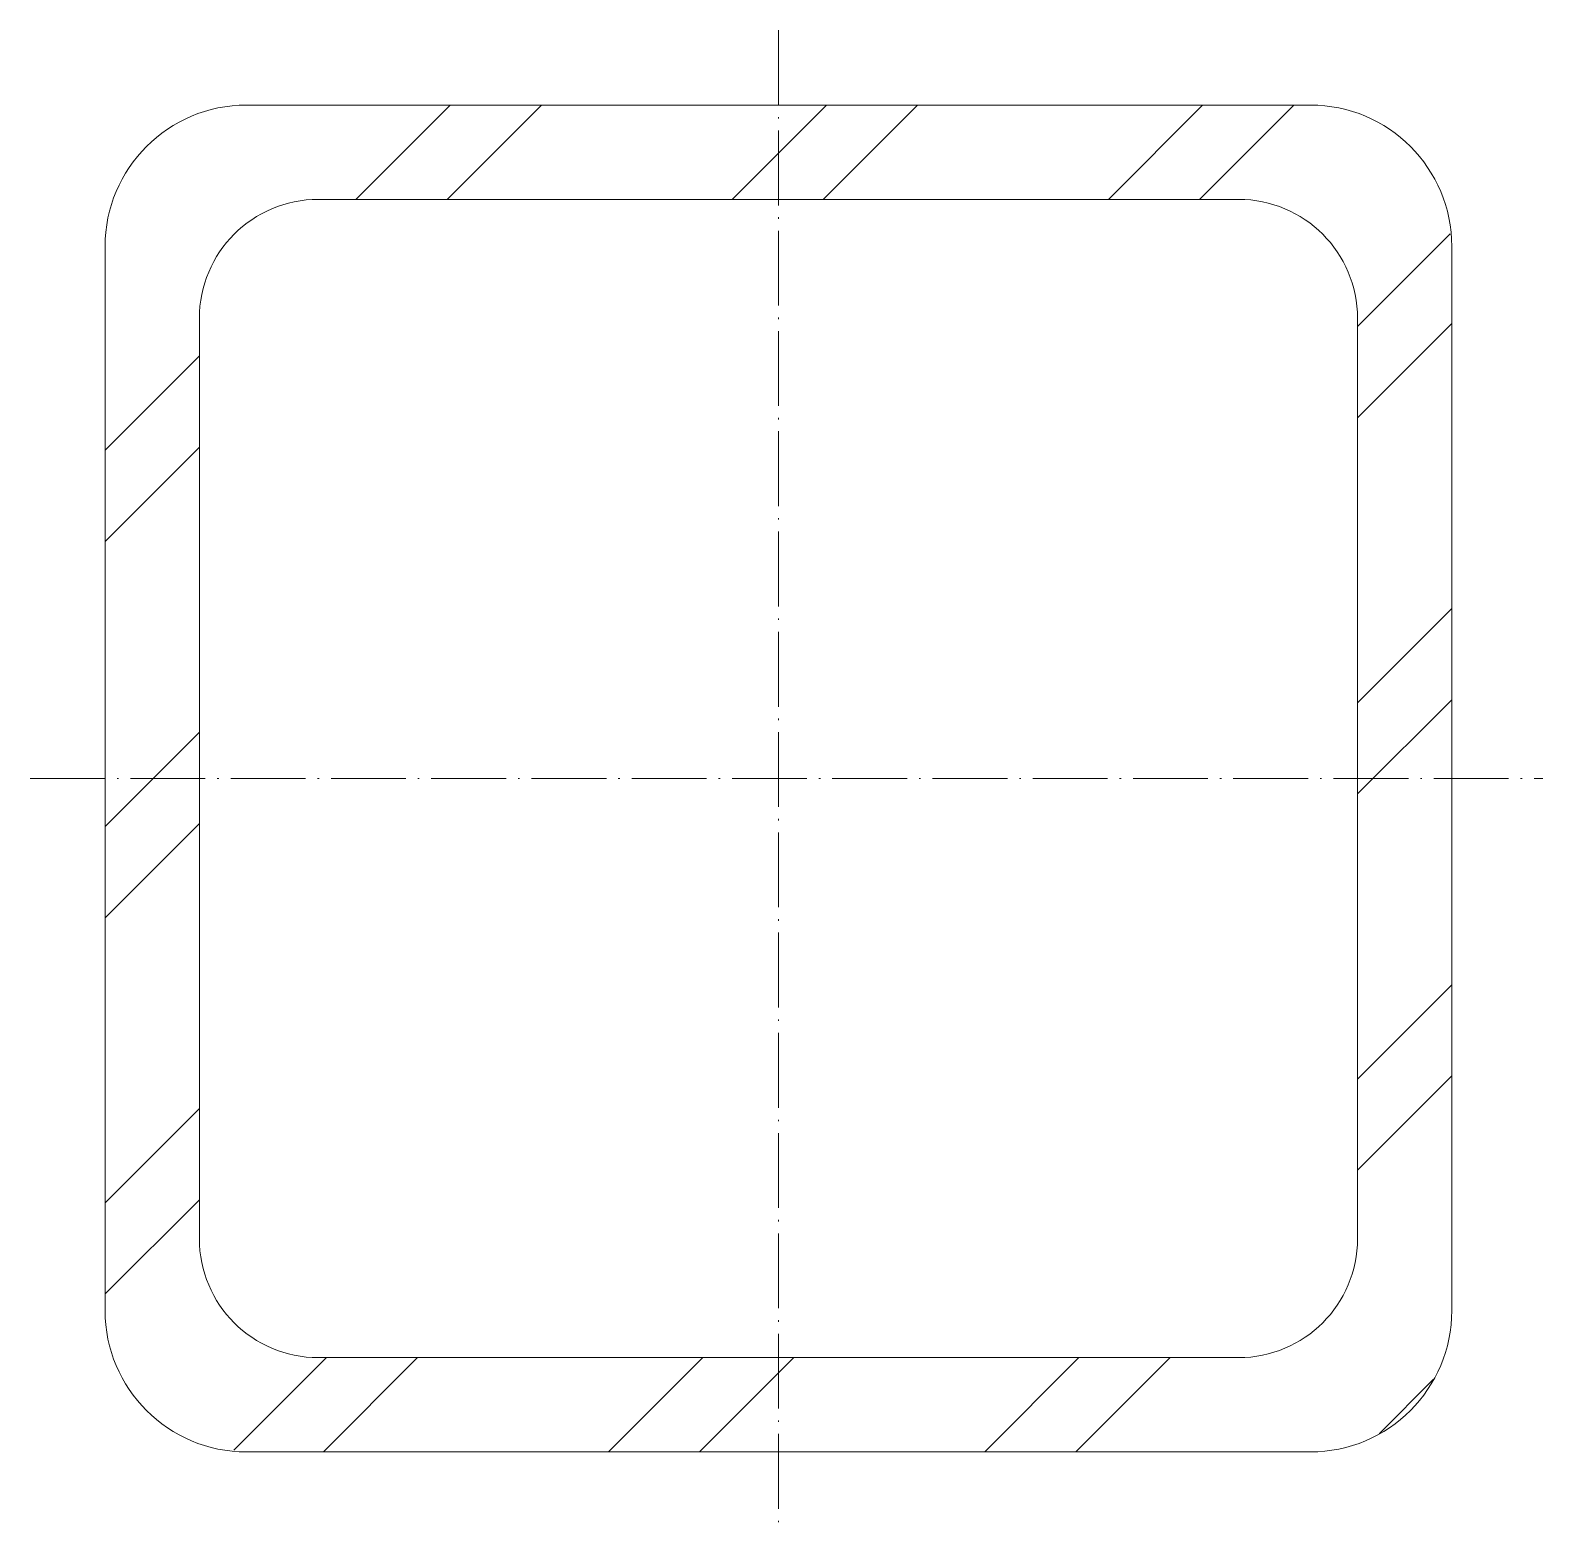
# Model space of a CAD drawing. Header units: metres. Extents: x -50 to 51, y -50 to 50.
import ezdxf

# ---------------------------------------------------------------- set-up
doc = ezdxf.new("R2010")
doc.units = ezdxf.units.M
doc.linetypes.add('MV_hartlijn_staal', pattern=[6.6, 5, -0.8, 0, -0.8])
doc.layers.add('A-DETL-GENF', color=92, linetype='Continuous', lineweight=18)

# ---------------------------------------------------------------- blocks, each defined once
blk = doc.blocks.new('28 Staalprofielen- koker SHS-2d - K90_6_3-3532314-00_0 Basismaterialen')
at = {"layer": 'A-DETL-GENF', "lineweight": 13}
h = blk.add_hatch(dxfattribs=at)
h.set_pattern_fill('FP_437', color=256, style=0, pattern_type=2)
h.set_pattern_definition([(45, (4855.222, 6556.568), (-12.57236, 12.57236), []), (45, (4855.222, 6575.618), (-12.57236, 12.57236), [])])
h.paths.add_polyline_path([(9.65, -45), (35.55, -45), (38, -44.68), (40.27, -43.73), (42.23, -42.23), (43.73, -40.28), (44.68, -38), (45, -35.55), (45, 35.55), (44.68, 38), (43.73, 40.27), (42.23, 42.23), (40.27, 43.73), (38, 44.68), (35.55, 45), (-35.55, 45), (-38, 44.68), (-40.28, 43.73), (-42.23, 42.23), (-43.73, 40.27), (-44.68, 38), (-45, 35.55), (-45, -35.55), (-44.68, -38), (-43.73, -40.28), (-42.23, -42.23), (-40.28, -43.73), (-38, -44.68), (-35.55, -45)])
h.paths.add_polyline_path([(9.65, -38.7), (-30.75, -38.7), (-32.81, -38.43), (-34.73, -37.63), (-36.37, -36.37), (-37.63, -34.73), (-38.43, -32.81), (-38.7, -30.75), (-38.7, 30.75), (-38.43, 32.81), (-37.63, 34.72), (-36.37, 36.37), (-34.73, 37.63), (-32.81, 38.43), (-30.75, 38.7), (30.75, 38.7), (32.81, 38.43), (34.72, 37.63), (36.37, 36.37), (37.63, 34.72), (38.43, 32.81), (38.7, 30.75), (38.7, -30.75), (38.43, -32.81), (37.63, -34.73), (36.37, -36.37), (34.72, -37.63), (32.81, -38.43), (30.75, -38.7)])
at = {"layer": 'A-DETL-GENF', "linetype": 'MV_hartlijn_staal', "lineweight": 13}
for p, q in [((0, 50), (0, -50)), ((-50, 0), (51.08, 0))]:
    blk.add_line(p, q, dxfattribs=at)
at = {"layer": 'A-DETL-GENF'}
for p, q in [((35.55, 45), (-35.55, 45)), ((-35.55, 45), (35.55, 45)), ((-30.75, 38.7), (30.75, 38.7)), ((-30.75, 38.7), (30.75, 38.7)), ((-45, 35.55), (-45, -35.55)), ((-45, -35.55), (-45, 35.55)), ((45, -35.55), (45, 35.55)), ((45, 35.55), (45, -35.55)), ((-38.7, -30.75), (-38.7, 30.75)), ((-38.7, -30.75), (-38.7, 30.75)), ((38.7, 30.75), (38.7, -30.75)), ((38.7, 30.75), (38.7, -30.75)), ((30.75, -38.7), (-30.75, -38.7)), ((30.75, -38.7), (-30.75, -38.7)), ((-35.55, -45), (35.55, -45)), ((35.55, -45), (-35.55, -45))]:
    blk.add_line(p, q, dxfattribs=at)
for centre, radius, start, end in [((-35.55, 35.55), 9.45, 90, 180), ((-35.55, 35.55), 9.45, 90, 180), ((35.55, 35.55), 9.45, 360, 90), ((35.55, 35.55), 9.45, 360, 90), ((-30.75, 30.75), 7.95, 90, 180), ((-30.75, 30.75), 7.95, 90, 180), ((30.75, 30.75), 7.95, 360, 90), ((30.75, 30.75), 7.95, 360, 90), ((-30.75, -30.75), 7.95, 180, 270), ((-30.75, -30.75), 7.95, 180, 270), ((30.75, -30.75), 7.95, 270, 0), ((30.75, -30.75), 7.95, 270, 360), ((-35.55, -35.55), 9.45, 180, 270), ((-35.55, -35.55), 9.45, 180, 270), ((35.55, -35.55), 9.45, 270, 360), ((35.55, -35.55), 9.45, 270, 0)]:
    blk.add_arc(centre, radius, start, end, dxfattribs=at)

msp = doc.modelspace()

# ---------------------------------------------------------------- block references
msp.add_blockref('28 Staalprofielen- koker SHS-2d - K90_6_3-3532314-00_0 Basismaterialen', (0, 0))

doc.saveas('drawing.dxf')
